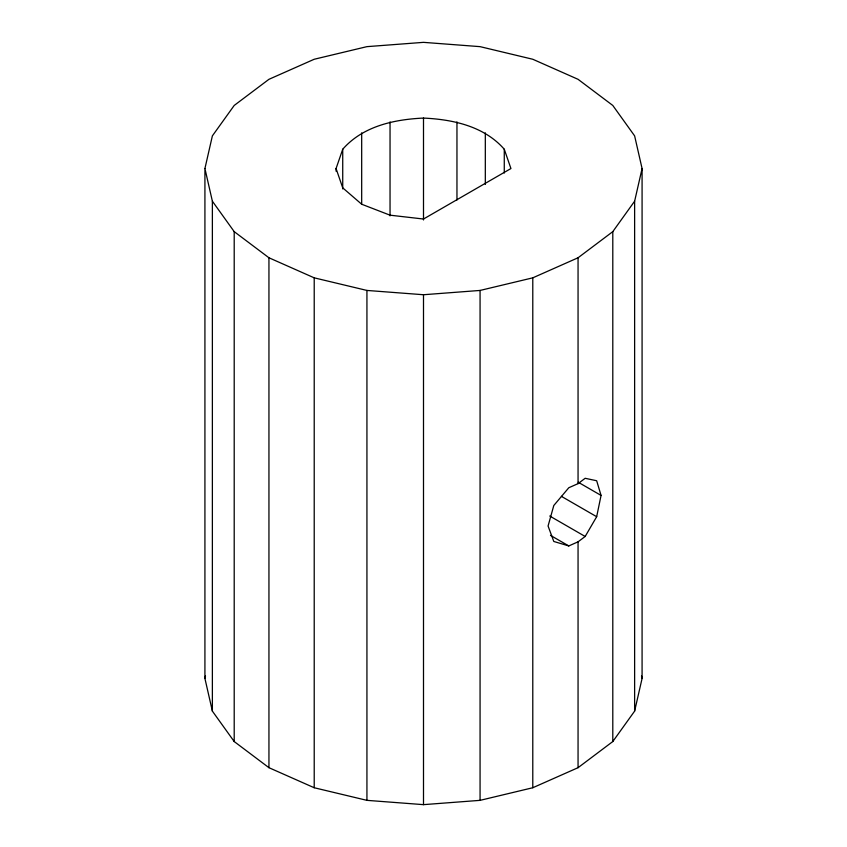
<?xml version="1.0" encoding="UTF-8"?>
<svg xmlns="http://www.w3.org/2000/svg" width="847" height="847" viewBox="0 0 847 847"><rect width="100%" height="100%" fill="white"/><g stroke="black" fill="none" stroke-linecap="round" stroke-linejoin="round"><path stroke-width="1.27" d="M596.669 516.712L601.063 495.421L596.669 480.747L585.171 478.29L578.056 483.637L568.792 487.745L553.8 505.5L548.073 526.019L553.8 541.466L568.792 545.934L578.056 541.826L585.171 536.479L596.669 516.712L561.423 496.363M204.921 168.542L212.375 135.88L234.206 105.451L268.944 79.311L314.216 59.258L366.931 46.649L423.5 42.35L480.069 46.649L532.784 59.258L578.056 79.311L612.794 105.451L634.625 135.88L642.079 168.542L642.079 678.458L634.625 711.12L612.794 741.548L578.056 767.689L532.784 787.742L480.069 800.351L423.5 804.65L366.931 800.351L314.216 787.742L268.944 767.689L234.206 741.548L212.375 711.12L204.921 678.458L204.921 168.542L212.375 201.205L212.375 711.12M204.921 678.458L205.493 675.938M634.625 711.12L634.625 201.205L642.079 168.542M336.068 168.542L342.728 149.231C362.94 126.15 394.12 119.438 423.5 118.072C452.88 119.438 484.061 126.15 504.272 149.231L510.932 168.542L423.5 219.024L390.043 215.18L361.68 204.233L342.728 187.865L336.068 168.542L336.068 171.189M212.375 201.205L234.206 231.644L268.944 257.774L314.216 277.837L366.931 290.436L423.5 294.735L480.069 290.436L532.784 277.837L578.056 257.774L612.794 231.644L634.625 201.205M578.226 482.239L601.063 495.421M549.724 516.014L585.171 536.479M550.497 535.378L568.792 545.934M641.507 675.938L642.079 678.458M612.794 231.644L612.794 741.548M578.056 257.774L578.056 483.637M578.056 541.826L578.056 767.689M532.784 277.837L532.784 787.742M504.272 149.231L504.272 173.042M485.32 132.852L485.32 184.455M480.069 290.436L480.069 800.351M456.957 121.904L456.957 199.987M423.5 118.072L423.5 219.966M423.5 294.735L423.5 804.65M390.043 121.904L390.043 215.869M366.931 290.436L366.931 800.351M361.68 132.852L361.68 204.307M342.728 149.231L342.728 188.923M314.216 277.837L314.216 787.742M268.944 257.774L268.944 767.689M234.206 231.644L234.206 741.548"/></g></svg>
